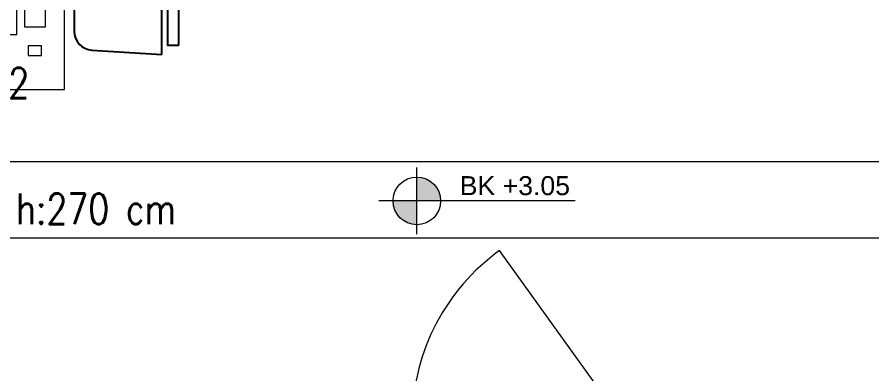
# Model space of a CAD drawing. Extents: x -1073 to 35213, y -1180 to 6950.
# Drawn here: x 4615.1 to 5063.5, y 2361.6 to 2549 of the extents above; entities that cross this region are included whole.
import ezdxf
from ezdxf.enums import TextEntityAlignment as Align

# ---------------------------------------------------------------- set-up
doc = ezdxf.new("R2010")
doc.units = 0
doc.header["$LTSCALE"] = 25
doc.layers.get('0').update_dxf_attribs({"color": 9, "lineweight": 9})
for name, color, linetype, lineweight in [('04', 9, 'Continuous', 9), ('05', 9, 'Continuous', 9), ('21', 9, 'Continuous', 9), ('E-YAZI', 7, 'Continuous', 30)]:
    doc.layers.add(name, color=color, linetype=linetype, lineweight=lineweight)
doc.styles.add('Arial', font='arial.ttf', dxfattribs={"height": 2.5})
doc.styles.add('E-YAZI', font='txttw.shx')
doc.styles.add('MuuM_TEXT-ITALIC', font='ARIALNI.TTF')

# ---------------------------------------------------------------- blocks, each defined once
blk = doc.blocks.new('p-araba-polo')
blk.add_line((1.2434, -0.7769), (1.8845, -1.6687))
blk.add_arc((1.2434, -0.7769), 1.0984, 305.7081, 359.024)
blk = doc.blocks.new('m-vw-sandalye')
at = {"lineweight": -3, "ltscale": 0.5}
blk.add_lwpolyline([(-20.5, 0), (20.5, 0), (20.5, -6), (-20.5, -6)], close=True, dxfattribs=at)
blk.add_lwpolyline([(-25.5, -9), (25.5, -9), (23.11, -45.65, -0.395265), (13.13, -55), (-13.13, -55, -0.395265), (-23.11, -45.65)], format="xyb", close=True, dxfattribs=at)
blk = doc.blocks.new('m-vw-bilgisayar-2')
for points in [[(38, 60), (18, 60), (18, 70), (38, 70)], [(25, 25), (38, 25), (38, -25), (25, -25)], [(10, 21), (21, 21), (21, -21), (10, -21)], [(12, -31), (19, -31), (19, -36), (12, -36)]]:
    blk.add_lwpolyline(points, close=True)
blk = doc.blocks.new('danısma')
at = {"layer": '05'}
for points in [[(-5959.55, 23301.46), (-5903.95, 23301.46), (-5903.95, 23486.46), (-5959.55, 23486.46)], [(-5951.55, 23223.47), (-5411.55, 23223.47), (-5411.55, 23263.47), (-5951.55, 23263.47)]]:
    blk.add_lwpolyline(points, close=True, dxfattribs=at)
at = {"layer": '05', "xscale": -1}
blk.add_blockref('m-vw-bilgisayar-2', (-5903.95, 23355.35), dxfattribs=at)
at = {"layer": '05', "lineweight": -3, "xscale": -1, "rotation": 270}
blk.add_blockref('m-vw-sandalye', (-5843.95, 23345.27), dxfattribs=at)
blk = doc.blocks.new('0_elevationtarget-p-bk')
h = blk.add_hatch(color=254)
h.paths.add_polyline_path([(2.5, 0, 0.414214), (0, 2.5), (0, 0)])
h.paths.add_polyline_path([(0, 0), (-2.5, 0, 0.414214), (0, -2.5)])
blk.add_line((0, -3.5), (0, 3.5))
blk.add_lwpolyline([(16.605, 0), (-4, 0)])
blk.add_circle((0, 0), 2.5)
at = {"style": 'Arial'}
blk.add_attdef('BITMISKOT', text='', height=2, dxfattribs=at).set_placement((4.5, 0), align=Align.BOTTOM_LEFT)
at = {"style": 'MuuM_TEXT-ITALIC'}
blk.add_attdef('FINISHINGFLOORLEVEL', text='', height=2, dxfattribs=at).set_placement((4.5, -0.592), align=Align.TOP_LEFT)

msp = doc.modelspace()

# ---------------------------------------------------------------- block references
at = {"layer": '04', "xscale": 100, "yscale": 100, "zscale": 100, "rotation": 180}
msp.add_blockref('p-araba-polo', (5056.61, 2259.5), dxfattribs=at)
at = {"layer": '05'}
msp.add_blockref('danısma', (10543.89, -20790.46), dxfattribs=at)
at = {"layer": '21'}
ref = msp.add_blockref('0_elevationtarget-p-bk', (4824.76, 2452.5), dxfattribs=dict(at, xscale=5, yscale=5, zscale=5))
ref.add_attrib('BITMISKOT', 'BK +3.05', dxfattribs={"layer": '0', "height": 10, "style": 'Arial'}).set_placement((4847.26, 2452.5), align=Align.BOTTOM_LEFT)

# ---------------------------------------------------------------- texts
at = {"layer": 'E-YAZI', "color": 6, "style": 'E-YAZI', "width": 0.8}
msp.add_text('V-1K L12', height=16, dxfattribs=at).set_placement((4534.76, 2506.34))
at = {"layer": 'E-YAZI', "color": 3, "style": 'E-YAZI', "width": 0.8}
msp.add_text('h:270 cm', height=16, dxfattribs=at).set_placement((4614.53, 2440.34))

doc.saveas('drawing.dxf')
